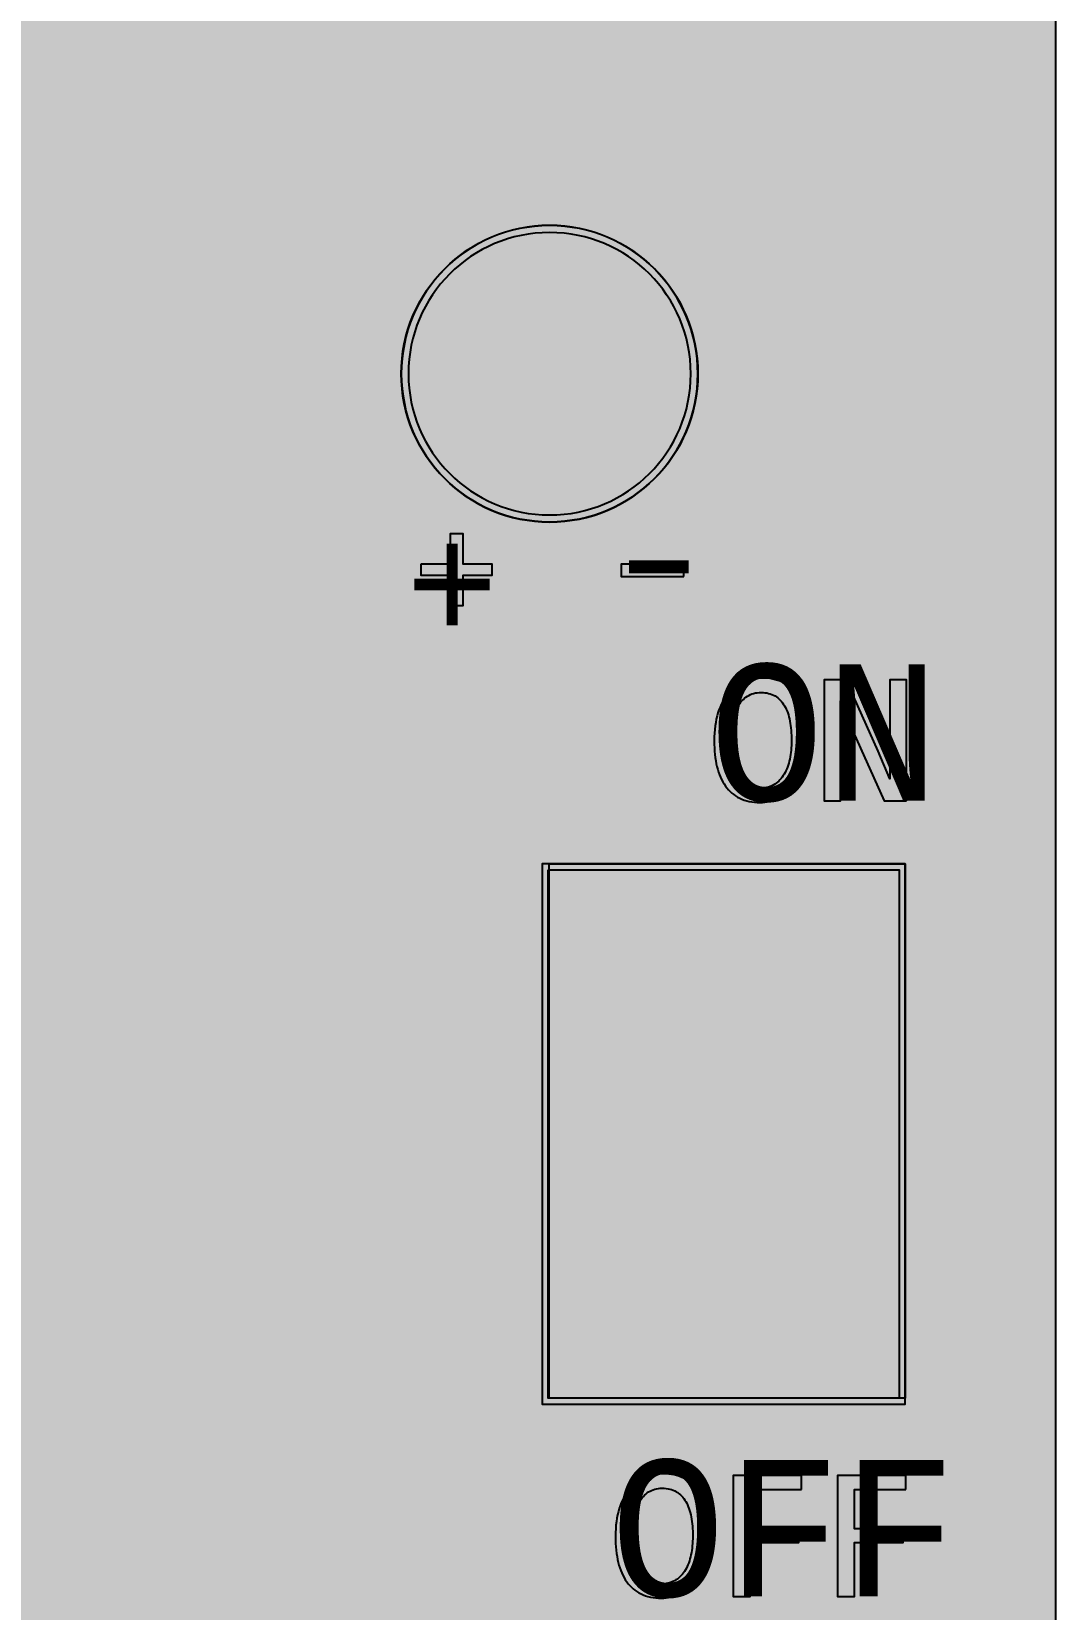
# Model space of a CAD drawing. Extents: x -322 to -166, y -2 to 94.
# Drawn here: x -264.79 to -247.53, y 23.54 to 50.13 of the extents above; entities that cross this region are included whole.
import ezdxf

# ---------------------------------------------------------------- set-up
doc = ezdxf.new("R2010")
doc.units = 0
doc.header["$MEASUREMENT"] = 0
doc.layers.add('MARKSHAIRLINE', color=7, linetype='CONTINUOUS')
doc.layers.add('MASK', color=7, linetype='CONTINUOUS')
doc.styles.add('0', font='consola.ttf', dxfattribs={"height": 1})

msp = doc.modelspace()

# ---------------------------------------------------------------- hatches: boundary and pattern name
at = {"layer": 'MASK'}
h = msp.add_hatch(color=18, dxfattribs=at)
edge = h.paths.add_edge_path()
edge.add_spline(control_points=[(-279.9318, -1.4633), (-279.9318, -1.4633), (-250.5297, -1.4633), (-250.5297, -1.4633), (-249.7335, -1.4628), (-248.9702, -1.146), (-248.4076, -0.5827), (-247.845, -0.0194), (-247.5292, 0.7405), (-247.5297, 1.5367), (-247.5297, 1.5367), (-247.5297, 90.5367), (-247.5297, 90.5367), (-247.5302, 91.3329), (-247.847, 92.0962), (-248.4103, 92.6588), (-248.9736, 93.2214), (-249.7335, 93.5372), (-250.5297, 93.5367), (-250.5297, 93.5367), (-318.7297, 93.5367), (-318.7297, 93.5367), (-319.5259, 93.5362), (-320.2892, 93.2194), (-320.8518, 92.6561), (-321.4144, 92.0928), (-321.7302, 91.3329), (-321.7297, 90.5367), (-321.7297, 90.5367), (-321.7297, 1.5367), (-321.7297, 1.5367), (-321.7292, 0.7405), (-321.4124, -0.0228), (-320.8491, -0.5854), (-320.2858, -1.148), (-319.5259, -1.4638), (-318.7297, -1.4633), (-318.7297, -1.4633), (-279.9318, -1.4633), (-279.9318, -1.4633)], knot_values=[0, 0, 0, 0, 0.0769231, 0.0769231, 0.0769231, 0.1538462, 0.1538462, 0.1538462, 0.2307692, 0.2307692, 0.2307692, 0.3076923, 0.3076923, 0.3076923, 0.3846154, 0.3846154, 0.3846154, 0.4615385, 0.4615385, 0.4615385, 0.5384615, 0.5384615, 0.5384615, 0.6153846, 0.6153846, 0.6153846, 0.6923077, 0.6923077, 0.6923077, 0.7692308, 0.7692308, 0.7692308, 0.8461538, 0.8461538, 0.8461538, 0.9230769, 0.9230769, 0.9230769, 1, 1, 1, 1], degree=3, periodic=1)
h = msp.add_hatch(color=2, dxfattribs=at)
edge = h.paths.add_edge_path()
edge.add_spline(control_points=[(-256.0552, 46.8591), (-254.6751, 46.8591), (-253.5564, 45.7404), (-253.5564, 44.3603), (-253.5564, 42.9802), (-254.6751, 41.8615), (-256.0552, 41.8615), (-257.4353, 41.8615), (-258.554, 42.9802), (-258.554, 44.3603), (-258.554, 45.7404), (-257.4353, 46.8591), (-256.0552, 46.8591)], knot_values=[0, 0, 0, 0, 0.25, 0.25, 0.25, 0.5, 0.5, 0.5, 0.75, 0.75, 0.75, 1, 1, 1, 1], degree=3, periodic=1)
h = msp.add_hatch(color=2, dxfattribs=at)
edge = h.paths.add_edge_path()
edge.add_spline(control_points=[(-256.0552, 46.7401), (-254.7408, 46.7401), (-253.6754, 45.6747), (-253.6754, 44.3603), (-253.6754, 43.0459), (-254.7408, 41.9805), (-256.0552, 41.9805), (-257.3696, 41.9805), (-258.435, 43.0459), (-258.435, 44.3603), (-258.435, 45.6747), (-257.3696, 46.7401), (-256.0552, 46.7401)], knot_values=[0, 0, 0, 0, 0.25, 0.25, 0.25, 0.5, 0.5, 0.5, 0.75, 0.75, 0.75, 1, 1, 1, 1], degree=3, periodic=1)
h = msp.add_hatch(color=18, dxfattribs=at)
edge = h.paths.add_edge_path()
edge.add_spline(control_points=[(-258.223, 41.1537), (-258.223, 41.1537), (-257.7296, 41.1537), (-257.7296, 41.1537), (-257.7296, 41.1537), (-257.7296, 41.665), (-257.7296, 41.665), (-257.7296, 41.665), (-257.5138, 41.665), (-257.5138, 41.665), (-257.5138, 41.665), (-257.5138, 41.1537), (-257.5138, 41.1537), (-257.5138, 41.1537), (-257.0204, 41.1537), (-257.0204, 41.1537), (-257.0204, 41.1537), (-257.0204, 40.9635), (-257.0204, 40.9635), (-257.0204, 40.9635), (-257.5138, 40.9635), (-257.5138, 40.9635), (-257.5138, 40.9635), (-257.5138, 40.4548), (-257.5138, 40.4548), (-257.5138, 40.4548), (-257.7296, 40.4548), (-257.7296, 40.4548), (-257.7296, 40.4548), (-257.7296, 40.9635), (-257.7296, 40.9635), (-257.7296, 40.9635), (-258.223, 40.9635), (-258.223, 40.9635), (-258.223, 40.9635), (-258.223, 41.1537), (-258.223, 41.1537)], knot_values=[0, 0, 0, 0, 0.0833333, 0.0833333, 0.0833333, 0.1666667, 0.1666667, 0.1666667, 0.25, 0.25, 0.25, 0.3333333, 0.3333333, 0.3333333, 0.4166667, 0.4166667, 0.4166667, 0.5, 0.5, 0.5, 0.5833333, 0.5833333, 0.5833333, 0.6666667, 0.6666667, 0.6666667, 0.75, 0.75, 0.75, 0.8333333, 0.8333333, 0.8333333, 0.9166667, 0.9166667, 0.9166667, 1, 1, 1, 1], degree=3, periodic=1)
h = msp.add_hatch(color=18, dxfattribs=at)
edge = h.paths.add_edge_path()
edge.add_spline(control_points=[(-253.7916, 40.9431), (-253.7916, 40.9431), (-254.8505, 40.9431), (-254.8505, 40.9431), (-254.8505, 40.9431), (-254.8505, 41.1487), (-254.8505, 41.1487), (-254.8505, 41.1487), (-253.7916, 41.1487), (-253.7916, 41.1487), (-253.7916, 41.1487), (-253.7916, 40.9431), (-253.7916, 40.9431)], knot_values=[0, 0, 0, 0, 0.25, 0.25, 0.25, 0.5, 0.5, 0.5, 0.75, 0.75, 0.75, 1, 1, 1, 1], degree=3, periodic=1)
h = msp.add_hatch(color=18, dxfattribs=at)
edge = h.paths.add_edge_path()
edge.add_spline(control_points=[(-251.6996, 38.1977), (-251.6996, 38.0146), (-251.7215, 37.8565), (-251.7646, 37.7234), (-251.8077, 37.5903), (-251.8657, 37.48), (-251.9392, 37.3933), (-252.0121, 37.3065), (-252.0979, 37.2421), (-252.1964, 37.2), (-252.2943, 37.1579), (-252.3981, 37.1367), (-252.5073, 37.1367), (-252.6383, 37.1367), (-252.7527, 37.1601), (-252.8496, 37.2075), (-252.947, 37.2548), (-253.0274, 37.3235), (-253.0913, 37.413), (-253.1552, 37.5024), (-253.2031, 37.611), (-253.234, 37.7399), (-253.2654, 37.8682), (-253.2809, 38.013), (-253.2809, 38.1743), (-253.2809, 38.3553), (-253.2596, 38.5124), (-253.217, 38.6455), (-253.1744, 38.7786), (-253.1163, 38.8888), (-253.0429, 38.9756), (-252.9699, 39.0623), (-252.8842, 39.1268), (-252.7863, 39.1688), (-252.6888, 39.2109), (-252.5855, 39.2322), (-252.4764, 39.2322), (-252.3454, 39.2322), (-252.231, 39.2082), (-252.1341, 39.1603), (-252.0366, 39.1124), (-251.9557, 39.0442), (-251.8913, 38.9553), (-251.8269, 38.8664), (-251.779, 38.7578), (-251.747, 38.63), (-251.7156, 38.5017), (-251.6996, 38.358), (-251.6996, 38.1977)], knot_values=[0, 0, 0, 0, 0.0625, 0.0625, 0.0625, 0.125, 0.125, 0.125, 0.1875, 0.1875, 0.1875, 0.25, 0.25, 0.25, 0.3125, 0.3125, 0.3125, 0.375, 0.375, 0.375, 0.4375, 0.4375, 0.4375, 0.5, 0.5, 0.5, 0.5625, 0.5625, 0.5625, 0.625, 0.625, 0.625, 0.6875, 0.6875, 0.6875, 0.75, 0.75, 0.75, 0.8125, 0.8125, 0.8125, 0.875, 0.875, 0.875, 0.9375, 0.9375, 0.9375, 1, 1, 1, 1], degree=3, periodic=1)
h = msp.add_hatch(color=18, dxfattribs=at)
edge = h.paths.add_edge_path()
edge.add_spline(control_points=[(-250.0423, 37.1654), (-250.0423, 37.1654), (-250.4187, 37.1654), (-250.4187, 37.1654), (-250.4187, 37.1654), (-250.9867, 38.4368), (-250.9867, 38.4368), (-250.9867, 38.4368), (-251.1507, 38.8457), (-251.1507, 38.8457), (-251.1507, 38.8457), (-251.1507, 37.8176), (-251.1507, 37.8176), (-251.1507, 37.8176), (-251.1507, 37.1654), (-251.1507, 37.1654), (-251.1507, 37.1654), (-251.4286, 37.1654), (-251.4286, 37.1654), (-251.4286, 37.1654), (-251.4286, 39.2034), (-251.4286, 39.2034), (-251.4286, 39.2034), (-251.057, 39.2034), (-251.057, 39.2034), (-251.057, 39.2034), (-250.5156, 37.9991), (-250.5156, 37.9991), (-250.5156, 37.9991), (-250.3202, 37.5328), (-250.3202, 37.5328), (-250.3202, 37.5328), (-250.3202, 38.6247), (-250.3202, 38.6247), (-250.3202, 38.6247), (-250.3202, 39.2034), (-250.3202, 39.2034), (-250.3202, 39.2034), (-250.0423, 39.2034), (-250.0423, 39.2034), (-250.0423, 39.2034), (-250.0423, 37.1654), (-250.0423, 37.1654)], knot_values=[0, 0, 0, 0, 0.0714286, 0.0714286, 0.0714286, 0.1428571, 0.1428571, 0.1428571, 0.2142857, 0.2142857, 0.2142857, 0.2857143, 0.2857143, 0.2857143, 0.3571429, 0.3571429, 0.3571429, 0.4285714, 0.4285714, 0.4285714, 0.5, 0.5, 0.5, 0.5714286, 0.5714286, 0.5714286, 0.6428571, 0.6428571, 0.6428571, 0.7142857, 0.7142857, 0.7142857, 0.7857143, 0.7857143, 0.7857143, 0.8571429, 0.8571429, 0.8571429, 0.9285714, 0.9285714, 0.9285714, 1, 1, 1, 1], degree=3, periodic=1)
h = msp.add_hatch(color=18, dxfattribs=at)
edge = h.paths.add_edge_path()
edge.add_spline(control_points=[(-251.9775, 38.178), (-251.9775, 38.2978), (-251.9866, 38.4075), (-252.0052, 38.5065), (-252.0239, 38.6061), (-252.0542, 38.6913), (-252.0952, 38.7631), (-252.1367, 38.835), (-252.19, 38.8904), (-252.2555, 38.9303), (-252.3209, 38.9697), (-252.3997, 38.9894), (-252.4918, 38.9894), (-252.5808, 38.9894), (-252.6579, 38.9681), (-252.7218, 38.926), (-252.7863, 38.884), (-252.839, 38.827), (-252.8805, 38.7546), (-252.9215, 38.6822), (-252.9524, 38.5976), (-252.9726, 38.5001), (-252.9928, 38.4032), (-253.0029, 38.2999), (-253.0029, 38.1908), (-253.0029, 38.0699), (-252.9934, 37.9603), (-252.9742, 37.8607), (-252.955, 37.7612), (-252.9252, 37.676), (-252.8842, 37.6046), (-252.8432, 37.5338), (-252.7905, 37.4785), (-252.7261, 37.4385), (-252.6611, 37.3991), (-252.5829, 37.3794), (-252.4918, 37.3794), (-252.4024, 37.3794), (-252.3257, 37.4007), (-252.2608, 37.4428), (-252.1964, 37.4848), (-252.1426, 37.5418), (-252.1011, 37.6142), (-252.059, 37.6866), (-252.0281, 37.7707), (-252.0079, 37.8676), (-251.9877, 37.9645), (-251.9775, 38.0678), (-251.9775, 38.178)], knot_values=[0, 0, 0, 0, 0.0625, 0.0625, 0.0625, 0.125, 0.125, 0.125, 0.1875, 0.1875, 0.1875, 0.25, 0.25, 0.25, 0.3125, 0.3125, 0.3125, 0.375, 0.375, 0.375, 0.4375, 0.4375, 0.4375, 0.5, 0.5, 0.5, 0.5625, 0.5625, 0.5625, 0.625, 0.625, 0.625, 0.6875, 0.6875, 0.6875, 0.75, 0.75, 0.75, 0.8125, 0.8125, 0.8125, 0.875, 0.875, 0.875, 0.9375, 0.9375, 0.9375, 1, 1, 1, 1], degree=3, periodic=1)
h = msp.add_hatch(color=2, dxfattribs=at)
edge = h.paths.add_edge_path()
edge.add_spline(control_points=[(-250.0604, 36.0486), (-250.0604, 36.0486), (-250.0604, 35.9979), (-250.0604, 35.9979), (-250.0604, 35.9979), (-250.0604, 27.0993), (-250.0604, 27.0993), (-250.0604, 27.0993), (-250.0604, 27.0889), (-250.0604, 27.0889), (-250.0604, 27.0889), (-250.0604, 26.9979), (-250.0604, 26.9979), (-250.0604, 26.9979), (-256.1795, 26.9979), (-256.1795, 26.9979), (-256.1795, 26.9979), (-256.1795, 27.0889), (-256.1795, 27.0889), (-256.1795, 27.0889), (-256.1795, 27.0993), (-256.1795, 27.0993), (-256.1795, 27.0993), (-256.1795, 35.9979), (-256.1795, 35.9979), (-256.1795, 35.9979), (-256.1795, 36.0486), (-256.1795, 36.0486), (-256.1795, 36.0486), (-256.1795, 36.0993), (-256.1795, 36.0993), (-256.1795, 36.0993), (-250.0604, 36.0993), (-250.0604, 36.0993), (-250.0604, 36.0993), (-250.0604, 36.0486), (-250.0604, 36.0486)], knot_values=[0, 0, 0, 0, 0.0833333, 0.0833333, 0.0833333, 0.1666667, 0.1666667, 0.1666667, 0.25, 0.25, 0.25, 0.3333333, 0.3333333, 0.3333333, 0.4166667, 0.4166667, 0.4166667, 0.5, 0.5, 0.5, 0.5833333, 0.5833333, 0.5833333, 0.6666667, 0.6666667, 0.6666667, 0.75, 0.75, 0.75, 0.8333333, 0.8333333, 0.8333333, 0.9166667, 0.9166667, 0.9166667, 1, 1, 1, 1], degree=3, periodic=1)
h = msp.add_hatch(color=2, dxfattribs=at)
edge = h.paths.add_edge_path()
edge.add_spline(control_points=[(-256.0781, 35.9979), (-256.0781, 35.9979), (-256.0781, 27.0993), (-256.0781, 27.0993), (-256.0781, 27.0993), (-250.1618, 27.0993), (-250.1618, 27.0993), (-250.1618, 27.0993), (-250.1618, 35.9979), (-250.1618, 35.9979), (-250.1618, 35.9979), (-256.0781, 35.9979), (-256.0781, 35.9979)], knot_values=[0, 0, 0, 0, 0.25, 0.25, 0.25, 0.5, 0.5, 0.5, 0.75, 0.75, 0.75, 1, 1, 1, 1], degree=3, periodic=1)
h = msp.add_hatch(color=18, dxfattribs=at)
edge = h.paths.add_edge_path()
edge.add_spline(control_points=[(-253.3638, 24.788), (-253.3638, 24.6049), (-253.3857, 24.4468), (-253.4288, 24.3137), (-253.4719, 24.1806), (-253.5299, 24.0703), (-253.6034, 23.9836), (-253.6763, 23.8968), (-253.7621, 23.8324), (-253.8606, 23.7903), (-253.9585, 23.7482), (-254.0623, 23.727), (-254.1715, 23.727), (-254.3025, 23.727), (-254.4169, 23.7504), (-254.5138, 23.7978), (-254.6112, 23.8451), (-254.6916, 23.9138), (-254.7555, 24.0033), (-254.8194, 24.0927), (-254.8673, 24.2013), (-254.8982, 24.3302), (-254.9296, 24.4585), (-254.9451, 24.6033), (-254.9451, 24.7646), (-254.9451, 24.9456), (-254.9238, 25.1027), (-254.8812, 25.2358), (-254.8386, 25.3689), (-254.7805, 25.4791), (-254.7071, 25.5659), (-254.6341, 25.6526), (-254.5484, 25.7171), (-254.4505, 25.7591), (-254.353, 25.8012), (-254.2497, 25.8225), (-254.1406, 25.8225), (-254.0096, 25.8225), (-253.8952, 25.7985), (-253.7983, 25.7506), (-253.7008, 25.7027), (-253.6199, 25.6345), (-253.5555, 25.5456), (-253.4911, 25.4567), (-253.4432, 25.3481), (-253.4112, 25.2203), (-253.3798, 25.092), (-253.3638, 24.9483), (-253.3638, 24.788)], knot_values=[0, 0, 0, 0, 0.0625, 0.0625, 0.0625, 0.125, 0.125, 0.125, 0.1875, 0.1875, 0.1875, 0.25, 0.25, 0.25, 0.3125, 0.3125, 0.3125, 0.375, 0.375, 0.375, 0.4375, 0.4375, 0.4375, 0.5, 0.5, 0.5, 0.5625, 0.5625, 0.5625, 0.625, 0.625, 0.625, 0.6875, 0.6875, 0.6875, 0.75, 0.75, 0.75, 0.8125, 0.8125, 0.8125, 0.875, 0.875, 0.875, 0.9375, 0.9375, 0.9375, 1, 1, 1, 1], degree=3, periodic=1)
h = msp.add_hatch(color=18, dxfattribs=at)
edge = h.paths.add_edge_path()
edge.add_spline(control_points=[(-251.8087, 25.5573), (-251.8087, 25.5573), (-252.6744, 25.5573), (-252.6744, 25.5573), (-252.6744, 25.5573), (-252.6744, 24.8961), (-252.6744, 24.8961), (-252.6744, 24.8961), (-251.8539, 24.8961), (-251.8539, 24.8961), (-251.8539, 24.8961), (-251.8539, 24.6629), (-251.8539, 24.6629), (-251.8539, 24.6629), (-252.6744, 24.6629), (-252.6744, 24.6629), (-252.6744, 24.6629), (-252.6744, 23.7557), (-252.6744, 23.7557), (-252.6744, 23.7557), (-252.9587, 23.7557), (-252.9587, 23.7557), (-252.9587, 23.7557), (-252.9587, 25.7937), (-252.9587, 25.7937), (-252.9587, 25.7937), (-251.8087, 25.7937), (-251.8087, 25.7937), (-251.8087, 25.7937), (-251.8087, 25.5573), (-251.8087, 25.5573)], knot_values=[0, 0, 0, 0, 0.1, 0.1, 0.1, 0.2, 0.2, 0.2, 0.3, 0.3, 0.3, 0.4, 0.4, 0.4, 0.5, 0.5, 0.5, 0.6, 0.6, 0.6, 0.7, 0.7, 0.7, 0.8, 0.8, 0.8, 0.9, 0.9, 0.9, 1, 1, 1, 1], degree=3, periodic=1)
h = msp.add_hatch(color=18, dxfattribs=at)
edge = h.paths.add_edge_path()
edge.add_spline(control_points=[(-250.0523, 25.5573), (-250.0523, 25.5573), (-250.918, 25.5573), (-250.918, 25.5573), (-250.918, 25.5573), (-250.918, 24.8961), (-250.918, 24.8961), (-250.918, 24.8961), (-250.0975, 24.8961), (-250.0975, 24.8961), (-250.0975, 24.8961), (-250.0975, 24.6629), (-250.0975, 24.6629), (-250.0975, 24.6629), (-250.918, 24.6629), (-250.918, 24.6629), (-250.918, 24.6629), (-250.918, 23.7557), (-250.918, 23.7557), (-250.918, 23.7557), (-251.2023, 23.7557), (-251.2023, 23.7557), (-251.2023, 23.7557), (-251.2023, 25.7937), (-251.2023, 25.7937), (-251.2023, 25.7937), (-250.0523, 25.7937), (-250.0523, 25.7937), (-250.0523, 25.7937), (-250.0523, 25.5573), (-250.0523, 25.5573)], knot_values=[0, 0, 0, 0, 0.1, 0.1, 0.1, 0.2, 0.2, 0.2, 0.3, 0.3, 0.3, 0.4, 0.4, 0.4, 0.5, 0.5, 0.5, 0.6, 0.6, 0.6, 0.7, 0.7, 0.7, 0.8, 0.8, 0.8, 0.9, 0.9, 0.9, 1, 1, 1, 1], degree=3, periodic=1)
h = msp.add_hatch(color=18, dxfattribs=at)
edge = h.paths.add_edge_path()
edge.add_spline(control_points=[(-253.6417, 24.7683), (-253.6417, 24.8881), (-253.6508, 24.9978), (-253.6694, 25.0968), (-253.6881, 25.1964), (-253.7184, 25.2816), (-253.7594, 25.3534), (-253.8009, 25.4253), (-253.8542, 25.4807), (-253.9197, 25.5206), (-253.9851, 25.56), (-254.0639, 25.5797), (-254.156, 25.5797), (-254.245, 25.5797), (-254.3221, 25.5584), (-254.386, 25.5163), (-254.4505, 25.4743), (-254.5032, 25.4173), (-254.5447, 25.3449), (-254.5857, 25.2725), (-254.6166, 25.1879), (-254.6368, 25.0904), (-254.657, 24.9935), (-254.6671, 24.8902), (-254.6671, 24.7811), (-254.6671, 24.6602), (-254.6576, 24.5506), (-254.6384, 24.451), (-254.6192, 24.3515), (-254.5894, 24.2663), (-254.5484, 24.1949), (-254.5074, 24.1241), (-254.4547, 24.0688), (-254.3903, 24.0288), (-254.3253, 23.9894), (-254.2471, 23.9697), (-254.156, 23.9697), (-254.0666, 23.9697), (-253.9899, 23.991), (-253.925, 24.0331), (-253.8606, 24.0751), (-253.8068, 24.1321), (-253.7653, 24.2045), (-253.7232, 24.2769), (-253.6923, 24.361), (-253.6721, 24.4579), (-253.6519, 24.5548), (-253.6417, 24.6581), (-253.6417, 24.7683)], knot_values=[0, 0, 0, 0, 0.0625, 0.0625, 0.0625, 0.125, 0.125, 0.125, 0.1875, 0.1875, 0.1875, 0.25, 0.25, 0.25, 0.3125, 0.3125, 0.3125, 0.375, 0.375, 0.375, 0.4375, 0.4375, 0.4375, 0.5, 0.5, 0.5, 0.5625, 0.5625, 0.5625, 0.625, 0.625, 0.625, 0.6875, 0.6875, 0.6875, 0.75, 0.75, 0.75, 0.8125, 0.8125, 0.8125, 0.875, 0.875, 0.875, 0.9375, 0.9375, 0.9375, 1, 1, 1, 1], degree=3, periodic=1)

# ---------------------------------------------------------------- linework, layer by layer
at = {"layer": 'MARKSHAIRLINE', "color": 2}
for points in [[(-253.5552, 44.3615), (-253.5552, 45.7422), (-254.6745, 46.8615), (-256.0552, 46.8615), (-257.4359, 46.8615), (-258.5552, 45.7422), (-258.5552, 44.3615), (-258.5552, 42.9808), (-257.4359, 41.8615), (-256.0552, 41.8615), (-254.6745, 41.8615), (-253.5552, 42.9808), (-253.5552, 44.3615)], [(-250.0599, 36.0993), (-250.0599, 36.0993), (-256.0599, 36.0993), (-256.0599, 36.0993), (-256.0599, 36.0993), (-256.0599, 27.0993), (-256.0599, 27.0993), (-256.0599, 27.0993), (-250.0599, 27.0993), (-250.0599, 27.0993), (-250.0599, 27.0993), (-250.0599, 36.0993), (-250.0599, 36.0993)]]:
    msp.add_open_spline(points, degree=3, knots=[0, 0, 0, 0, 0.25, 0.25, 0.25, 0.5, 0.5, 0.5, 0.75, 0.75, 0.75, 1, 1, 1, 1], dxfattribs=at)
at = {"layer": 'MASK'}
for points, knots in [([(-279.9318, -1.4633), (-279.9318, -1.4633), (-250.5297, -1.4633), (-250.5297, -1.4633), (-249.7335, -1.4628), (-248.9702, -1.146), (-248.4076, -0.5827), (-247.845, -0.0194), (-247.5292, 0.7405), (-247.5297, 1.5367), (-247.5297, 1.5367), (-247.5297, 90.5367), (-247.5297, 90.5367), (-247.5302, 91.3329), (-247.847, 92.0962), (-248.4103, 92.6588), (-248.9736, 93.2214), (-249.7335, 93.5372), (-250.5297, 93.5367), (-250.5297, 93.5367), (-318.7297, 93.5367), (-318.7297, 93.5367), (-319.5259, 93.5362), (-320.2892, 93.2194), (-320.8518, 92.6561), (-321.4144, 92.0928), (-321.7302, 91.3329), (-321.7297, 90.5367), (-321.7297, 90.5367), (-321.7297, 1.5367), (-321.7297, 1.5367), (-321.7292, 0.7405), (-321.4124, -0.0228), (-320.8491, -0.5854), (-320.2858, -1.148), (-319.5259, -1.4638), (-318.7297, -1.4633), (-318.7297, -1.4633), (-279.9318, -1.4633), (-279.9318, -1.4633)], [0, 0, 0, 0, 0.0769231, 0.0769231, 0.0769231, 0.1538462, 0.1538462, 0.1538462, 0.2307692, 0.2307692, 0.2307692, 0.3076923, 0.3076923, 0.3076923, 0.3846154, 0.3846154, 0.3846154, 0.4615385, 0.4615385, 0.4615385, 0.5384615, 0.5384615, 0.5384615, 0.6153846, 0.6153846, 0.6153846, 0.6923077, 0.6923077, 0.6923077, 0.7692308, 0.7692308, 0.7692308, 0.8461538, 0.8461538, 0.8461538, 0.9230769, 0.9230769, 0.9230769, 1, 1, 1, 1]), ([(-258.223, 41.1537), (-258.223, 41.1537), (-257.7296, 41.1537), (-257.7296, 41.1537), (-257.7296, 41.1537), (-257.7296, 41.665), (-257.7296, 41.665), (-257.7296, 41.665), (-257.5138, 41.665), (-257.5138, 41.665), (-257.5138, 41.665), (-257.5138, 41.1537), (-257.5138, 41.1537), (-257.5138, 41.1537), (-257.0204, 41.1537), (-257.0204, 41.1537), (-257.0204, 41.1537), (-257.0204, 40.9635), (-257.0204, 40.9635), (-257.0204, 40.9635), (-257.5138, 40.9635), (-257.5138, 40.9635), (-257.5138, 40.9635), (-257.5138, 40.4548), (-257.5138, 40.4548), (-257.5138, 40.4548), (-257.7296, 40.4548), (-257.7296, 40.4548), (-257.7296, 40.4548), (-257.7296, 40.9635), (-257.7296, 40.9635), (-257.7296, 40.9635), (-258.223, 40.9635), (-258.223, 40.9635), (-258.223, 40.9635), (-258.223, 41.1537), (-258.223, 41.1537)], [0, 0, 0, 0, 0.0833333, 0.0833333, 0.0833333, 0.1666667, 0.1666667, 0.1666667, 0.25, 0.25, 0.25, 0.3333333, 0.3333333, 0.3333333, 0.4166667, 0.4166667, 0.4166667, 0.5, 0.5, 0.5, 0.5833333, 0.5833333, 0.5833333, 0.6666667, 0.6666667, 0.6666667, 0.75, 0.75, 0.75, 0.8333333, 0.8333333, 0.8333333, 0.9166667, 0.9166667, 0.9166667, 1, 1, 1, 1]), ([(-253.7916, 40.9431), (-253.7916, 40.9431), (-254.8505, 40.9431), (-254.8505, 40.9431), (-254.8505, 40.9431), (-254.8505, 41.1487), (-254.8505, 41.1487), (-254.8505, 41.1487), (-253.7916, 41.1487), (-253.7916, 41.1487), (-253.7916, 41.1487), (-253.7916, 40.9431), (-253.7916, 40.9431)], [0, 0, 0, 0, 0.25, 0.25, 0.25, 0.5, 0.5, 0.5, 0.75, 0.75, 0.75, 1, 1, 1, 1]), ([(-251.6996, 38.1977), (-251.6996, 38.0146), (-251.7215, 37.8565), (-251.7646, 37.7234), (-251.8077, 37.5903), (-251.8657, 37.48), (-251.9392, 37.3933), (-252.0121, 37.3065), (-252.0979, 37.2421), (-252.1964, 37.2), (-252.2943, 37.1579), (-252.3981, 37.1367), (-252.5073, 37.1367), (-252.6383, 37.1367), (-252.7527, 37.1601), (-252.8496, 37.2075), (-252.947, 37.2548), (-253.0274, 37.3235), (-253.0913, 37.413), (-253.1552, 37.5024), (-253.2031, 37.611), (-253.234, 37.7399), (-253.2654, 37.8682), (-253.2809, 38.013), (-253.2809, 38.1743), (-253.2809, 38.3553), (-253.2596, 38.5124), (-253.217, 38.6455), (-253.1744, 38.7786), (-253.1163, 38.8888), (-253.0429, 38.9756), (-252.9699, 39.0623), (-252.8842, 39.1268), (-252.7863, 39.1688), (-252.6888, 39.2109), (-252.5855, 39.2322), (-252.4764, 39.2322), (-252.3454, 39.2322), (-252.231, 39.2082), (-252.1341, 39.1603), (-252.0366, 39.1124), (-251.9557, 39.0442), (-251.8913, 38.9553), (-251.8269, 38.8664), (-251.779, 38.7578), (-251.747, 38.63), (-251.7156, 38.5017), (-251.6996, 38.358), (-251.6996, 38.1977)], [0, 0, 0, 0, 0.0625, 0.0625, 0.0625, 0.125, 0.125, 0.125, 0.1875, 0.1875, 0.1875, 0.25, 0.25, 0.25, 0.3125, 0.3125, 0.3125, 0.375, 0.375, 0.375, 0.4375, 0.4375, 0.4375, 0.5, 0.5, 0.5, 0.5625, 0.5625, 0.5625, 0.625, 0.625, 0.625, 0.6875, 0.6875, 0.6875, 0.75, 0.75, 0.75, 0.8125, 0.8125, 0.8125, 0.875, 0.875, 0.875, 0.9375, 0.9375, 0.9375, 1, 1, 1, 1]), ([(-250.0423, 37.1654), (-250.0423, 37.1654), (-250.4187, 37.1654), (-250.4187, 37.1654), (-250.4187, 37.1654), (-250.9867, 38.4368), (-250.9867, 38.4368), (-250.9867, 38.4368), (-251.1507, 38.8457), (-251.1507, 38.8457), (-251.1507, 38.8457), (-251.1507, 37.8176), (-251.1507, 37.8176), (-251.1507, 37.8176), (-251.1507, 37.1654), (-251.1507, 37.1654), (-251.1507, 37.1654), (-251.4286, 37.1654), (-251.4286, 37.1654), (-251.4286, 37.1654), (-251.4286, 39.2034), (-251.4286, 39.2034), (-251.4286, 39.2034), (-251.057, 39.2034), (-251.057, 39.2034), (-251.057, 39.2034), (-250.5156, 37.9991), (-250.5156, 37.9991), (-250.5156, 37.9991), (-250.3202, 37.5328), (-250.3202, 37.5328), (-250.3202, 37.5328), (-250.3202, 38.6247), (-250.3202, 38.6247), (-250.3202, 38.6247), (-250.3202, 39.2034), (-250.3202, 39.2034), (-250.3202, 39.2034), (-250.0423, 39.2034), (-250.0423, 39.2034), (-250.0423, 39.2034), (-250.0423, 37.1654), (-250.0423, 37.1654)], [0, 0, 0, 0, 0.0714286, 0.0714286, 0.0714286, 0.1428571, 0.1428571, 0.1428571, 0.2142857, 0.2142857, 0.2142857, 0.2857143, 0.2857143, 0.2857143, 0.3571429, 0.3571429, 0.3571429, 0.4285714, 0.4285714, 0.4285714, 0.5, 0.5, 0.5, 0.5714286, 0.5714286, 0.5714286, 0.6428571, 0.6428571, 0.6428571, 0.7142857, 0.7142857, 0.7142857, 0.7857143, 0.7857143, 0.7857143, 0.8571429, 0.8571429, 0.8571429, 0.9285714, 0.9285714, 0.9285714, 1, 1, 1, 1]), ([(-251.9775, 38.178), (-251.9775, 38.2978), (-251.9866, 38.4075), (-252.0052, 38.5065), (-252.0239, 38.6061), (-252.0542, 38.6913), (-252.0952, 38.7631), (-252.1367, 38.835), (-252.19, 38.8904), (-252.2555, 38.9303), (-252.3209, 38.9697), (-252.3997, 38.9894), (-252.4918, 38.9894), (-252.5808, 38.9894), (-252.6579, 38.9681), (-252.7218, 38.926), (-252.7863, 38.884), (-252.839, 38.827), (-252.8805, 38.7546), (-252.9215, 38.6822), (-252.9524, 38.5976), (-252.9726, 38.5001), (-252.9928, 38.4032), (-253.0029, 38.2999), (-253.0029, 38.1908), (-253.0029, 38.0699), (-252.9934, 37.9603), (-252.9742, 37.8607), (-252.955, 37.7612), (-252.9252, 37.676), (-252.8842, 37.6046), (-252.8432, 37.5338), (-252.7905, 37.4785), (-252.7261, 37.4385), (-252.6611, 37.3991), (-252.5829, 37.3794), (-252.4918, 37.3794), (-252.4024, 37.3794), (-252.3257, 37.4007), (-252.2608, 37.4428), (-252.1964, 37.4848), (-252.1426, 37.5418), (-252.1011, 37.6142), (-252.059, 37.6866), (-252.0281, 37.7707), (-252.0079, 37.8676), (-251.9877, 37.9645), (-251.9775, 38.0678), (-251.9775, 38.178)], [0, 0, 0, 0, 0.0625, 0.0625, 0.0625, 0.125, 0.125, 0.125, 0.1875, 0.1875, 0.1875, 0.25, 0.25, 0.25, 0.3125, 0.3125, 0.3125, 0.375, 0.375, 0.375, 0.4375, 0.4375, 0.4375, 0.5, 0.5, 0.5, 0.5625, 0.5625, 0.5625, 0.625, 0.625, 0.625, 0.6875, 0.6875, 0.6875, 0.75, 0.75, 0.75, 0.8125, 0.8125, 0.8125, 0.875, 0.875, 0.875, 0.9375, 0.9375, 0.9375, 1, 1, 1, 1]), ([(-253.3638, 24.788), (-253.3638, 24.6049), (-253.3857, 24.4468), (-253.4288, 24.3137), (-253.4719, 24.1806), (-253.5299, 24.0703), (-253.6034, 23.9836), (-253.6763, 23.8968), (-253.7621, 23.8324), (-253.8606, 23.7903), (-253.9585, 23.7482), (-254.0623, 23.727), (-254.1715, 23.727), (-254.3025, 23.727), (-254.4169, 23.7504), (-254.5138, 23.7978), (-254.6112, 23.8451), (-254.6916, 23.9138), (-254.7555, 24.0033), (-254.8194, 24.0927), (-254.8673, 24.2013), (-254.8982, 24.3302), (-254.9296, 24.4585), (-254.9451, 24.6033), (-254.9451, 24.7646), (-254.9451, 24.9456), (-254.9238, 25.1027), (-254.8812, 25.2358), (-254.8386, 25.3689), (-254.7805, 25.4791), (-254.7071, 25.5659), (-254.6341, 25.6526), (-254.5484, 25.7171), (-254.4505, 25.7591), (-254.353, 25.8012), (-254.2497, 25.8225), (-254.1406, 25.8225), (-254.0096, 25.8225), (-253.8952, 25.7985), (-253.7983, 25.7506), (-253.7008, 25.7027), (-253.6199, 25.6345), (-253.5555, 25.5456), (-253.4911, 25.4567), (-253.4432, 25.3481), (-253.4112, 25.2203), (-253.3798, 25.092), (-253.3638, 24.9483), (-253.3638, 24.788)], [0, 0, 0, 0, 0.0625, 0.0625, 0.0625, 0.125, 0.125, 0.125, 0.1875, 0.1875, 0.1875, 0.25, 0.25, 0.25, 0.3125, 0.3125, 0.3125, 0.375, 0.375, 0.375, 0.4375, 0.4375, 0.4375, 0.5, 0.5, 0.5, 0.5625, 0.5625, 0.5625, 0.625, 0.625, 0.625, 0.6875, 0.6875, 0.6875, 0.75, 0.75, 0.75, 0.8125, 0.8125, 0.8125, 0.875, 0.875, 0.875, 0.9375, 0.9375, 0.9375, 1, 1, 1, 1]), ([(-251.8087, 25.5573), (-251.8087, 25.5573), (-252.6744, 25.5573), (-252.6744, 25.5573), (-252.6744, 25.5573), (-252.6744, 24.8961), (-252.6744, 24.8961), (-252.6744, 24.8961), (-251.8539, 24.8961), (-251.8539, 24.8961), (-251.8539, 24.8961), (-251.8539, 24.6629), (-251.8539, 24.6629), (-251.8539, 24.6629), (-252.6744, 24.6629), (-252.6744, 24.6629), (-252.6744, 24.6629), (-252.6744, 23.7557), (-252.6744, 23.7557), (-252.6744, 23.7557), (-252.9587, 23.7557), (-252.9587, 23.7557), (-252.9587, 23.7557), (-252.9587, 25.7937), (-252.9587, 25.7937), (-252.9587, 25.7937), (-251.8087, 25.7937), (-251.8087, 25.7937), (-251.8087, 25.7937), (-251.8087, 25.5573), (-251.8087, 25.5573)], [0, 0, 0, 0, 0.1, 0.1, 0.1, 0.2, 0.2, 0.2, 0.3, 0.3, 0.3, 0.4, 0.4, 0.4, 0.5, 0.5, 0.5, 0.6, 0.6, 0.6, 0.7, 0.7, 0.7, 0.8, 0.8, 0.8, 0.9, 0.9, 0.9, 1, 1, 1, 1]), ([(-250.0523, 25.5573), (-250.0523, 25.5573), (-250.918, 25.5573), (-250.918, 25.5573), (-250.918, 25.5573), (-250.918, 24.8961), (-250.918, 24.8961), (-250.918, 24.8961), (-250.0975, 24.8961), (-250.0975, 24.8961), (-250.0975, 24.8961), (-250.0975, 24.6629), (-250.0975, 24.6629), (-250.0975, 24.6629), (-250.918, 24.6629), (-250.918, 24.6629), (-250.918, 24.6629), (-250.918, 23.7557), (-250.918, 23.7557), (-250.918, 23.7557), (-251.2023, 23.7557), (-251.2023, 23.7557), (-251.2023, 23.7557), (-251.2023, 25.7937), (-251.2023, 25.7937), (-251.2023, 25.7937), (-250.0523, 25.7937), (-250.0523, 25.7937), (-250.0523, 25.7937), (-250.0523, 25.5573), (-250.0523, 25.5573)], [0, 0, 0, 0, 0.1, 0.1, 0.1, 0.2, 0.2, 0.2, 0.3, 0.3, 0.3, 0.4, 0.4, 0.4, 0.5, 0.5, 0.5, 0.6, 0.6, 0.6, 0.7, 0.7, 0.7, 0.8, 0.8, 0.8, 0.9, 0.9, 0.9, 1, 1, 1, 1]), ([(-253.6417, 24.7683), (-253.6417, 24.8881), (-253.6508, 24.9978), (-253.6694, 25.0968), (-253.6881, 25.1964), (-253.7184, 25.2816), (-253.7594, 25.3534), (-253.8009, 25.4253), (-253.8542, 25.4807), (-253.9197, 25.5206), (-253.9851, 25.56), (-254.0639, 25.5797), (-254.156, 25.5797), (-254.245, 25.5797), (-254.3221, 25.5584), (-254.386, 25.5163), (-254.4505, 25.4743), (-254.5032, 25.4173), (-254.5447, 25.3449), (-254.5857, 25.2725), (-254.6166, 25.1879), (-254.6368, 25.0904), (-254.657, 24.9935), (-254.6671, 24.8902), (-254.6671, 24.7811), (-254.6671, 24.6602), (-254.6576, 24.5506), (-254.6384, 24.451), (-254.6192, 24.3515), (-254.5894, 24.2663), (-254.5484, 24.1949), (-254.5074, 24.1241), (-254.4547, 24.0688), (-254.3903, 24.0288), (-254.3253, 23.9894), (-254.2471, 23.9697), (-254.156, 23.9697), (-254.0666, 23.9697), (-253.9899, 23.991), (-253.925, 24.0331), (-253.8606, 24.0751), (-253.8068, 24.1321), (-253.7653, 24.2045), (-253.7232, 24.2769), (-253.6923, 24.361), (-253.6721, 24.4579), (-253.6519, 24.5548), (-253.6417, 24.6581), (-253.6417, 24.7683)], [0, 0, 0, 0, 0.0625, 0.0625, 0.0625, 0.125, 0.125, 0.125, 0.1875, 0.1875, 0.1875, 0.25, 0.25, 0.25, 0.3125, 0.3125, 0.3125, 0.375, 0.375, 0.375, 0.4375, 0.4375, 0.4375, 0.5, 0.5, 0.5, 0.5625, 0.5625, 0.5625, 0.625, 0.625, 0.625, 0.6875, 0.6875, 0.6875, 0.75, 0.75, 0.75, 0.8125, 0.8125, 0.8125, 0.875, 0.875, 0.875, 0.9375, 0.9375, 0.9375, 1, 1, 1, 1])]:
    msp.add_open_spline(points, degree=3, knots=knots, dxfattribs=at)
at = {"layer": 'MASK', "color": 2}
for points, knots in [([(-256.0552, 46.8591), (-254.6751, 46.8591), (-253.5564, 45.7404), (-253.5564, 44.3603), (-253.5564, 42.9802), (-254.6751, 41.8615), (-256.0552, 41.8615), (-257.4353, 41.8615), (-258.554, 42.9802), (-258.554, 44.3603), (-258.554, 45.7404), (-257.4353, 46.8591), (-256.0552, 46.8591)], [0, 0, 0, 0, 0.25, 0.25, 0.25, 0.5, 0.5, 0.5, 0.75, 0.75, 0.75, 1, 1, 1, 1]), ([(-256.0552, 46.7401), (-254.7408, 46.7401), (-253.6754, 45.6747), (-253.6754, 44.3603), (-253.6754, 43.0459), (-254.7408, 41.9805), (-256.0552, 41.9805), (-257.3696, 41.9805), (-258.435, 43.0459), (-258.435, 44.3603), (-258.435, 45.6747), (-257.3696, 46.7401), (-256.0552, 46.7401)], [0, 0, 0, 0, 0.25, 0.25, 0.25, 0.5, 0.5, 0.5, 0.75, 0.75, 0.75, 1, 1, 1, 1]), ([(-250.0604, 36.0486), (-250.0604, 36.0486), (-250.0604, 35.9979), (-250.0604, 35.9979), (-250.0604, 35.9979), (-250.0604, 27.0993), (-250.0604, 27.0993), (-250.0604, 27.0993), (-250.0604, 27.0889), (-250.0604, 27.0889), (-250.0604, 27.0889), (-250.0604, 26.9979), (-250.0604, 26.9979), (-250.0604, 26.9979), (-256.1795, 26.9979), (-256.1795, 26.9979), (-256.1795, 26.9979), (-256.1795, 27.0889), (-256.1795, 27.0889), (-256.1795, 27.0889), (-256.1795, 27.0993), (-256.1795, 27.0993), (-256.1795, 27.0993), (-256.1795, 35.9979), (-256.1795, 35.9979), (-256.1795, 35.9979), (-256.1795, 36.0486), (-256.1795, 36.0486), (-256.1795, 36.0486), (-256.1795, 36.0993), (-256.1795, 36.0993), (-256.1795, 36.0993), (-250.0604, 36.0993), (-250.0604, 36.0993), (-250.0604, 36.0993), (-250.0604, 36.0486), (-250.0604, 36.0486)], [0, 0, 0, 0, 0.0833333, 0.0833333, 0.0833333, 0.1666667, 0.1666667, 0.1666667, 0.25, 0.25, 0.25, 0.3333333, 0.3333333, 0.3333333, 0.4166667, 0.4166667, 0.4166667, 0.5, 0.5, 0.5, 0.5833333, 0.5833333, 0.5833333, 0.6666667, 0.6666667, 0.6666667, 0.75, 0.75, 0.75, 0.8333333, 0.8333333, 0.8333333, 0.9166667, 0.9166667, 0.9166667, 1, 1, 1, 1]), ([(-256.0781, 35.9979), (-256.0781, 35.9979), (-256.0781, 27.0993), (-256.0781, 27.0993), (-256.0781, 27.0993), (-250.1618, 27.0993), (-250.1618, 27.0993), (-250.1618, 27.0993), (-250.1618, 35.9979), (-250.1618, 35.9979), (-250.1618, 35.9979), (-256.0781, 35.9979), (-256.0781, 35.9979)], [0, 0, 0, 0, 0.25, 0.25, 0.25, 0.5, 0.5, 0.5, 0.75, 0.75, 0.75, 1, 1, 1, 1])]:
    msp.add_open_spline(points, degree=3, knots=knots, dxfattribs=at)

# ---------------------------------------------------------------- texts
at = {"layer": 'MASK', "color": 7, "style": '0'}
msp.add_text('+', height=1.85, rotation=180, dxfattribs=at).set_placement((-256.9151, 41.7421))
at = {"layer": 'MASK', "color": 7, "style": '0', "width": 1.411302}
msp.add_text('-', height=1.85, dxfattribs=at).set_placement((-255.3184, 40.3624))
at = {"layer": 'MASK', "color": 7, "style": '0'}
for s, p in [('ON', (-253.3703, 37.1654)), ('OFF', (-255.0345, 23.7557))]:
    msp.add_text(s, height=2.29997, dxfattribs=at).set_placement(p)

doc.saveas('drawing.dxf')
